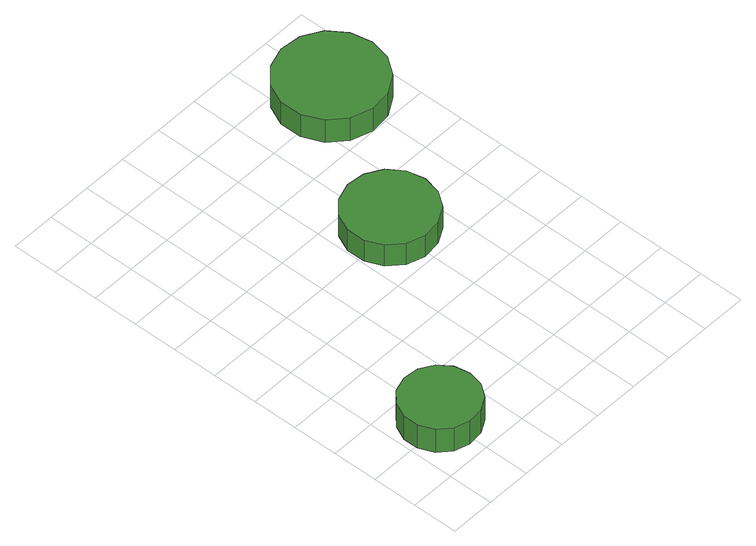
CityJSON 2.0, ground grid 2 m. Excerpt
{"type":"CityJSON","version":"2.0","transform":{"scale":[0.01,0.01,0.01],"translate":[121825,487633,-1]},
"CityObjects":{
"tree1":{"type":"SolitaryVegetationObject","attributes":{"function":"something"},"geometry":[{"type":"MultiSurface","lod":"1","boundaries":[[[0,1,2,3,4,5,6,7,8,9,10,11,12,13,14]],[[15,16,17,18,19,20,21,22,23,24,25,26,27,28,29]],[[0,29,28,1]],[[1,28,27,2]],[[2,27,26,3]],[[3,26,25,4]],[[4,25,24,5]],[[5,24,23,6]],[[6,23,22,7]],[[7,22,21,8]],[[8,21,20,9]],[[9,20,19,10]],[[10,19,18,11]],[[11,18,17,12]],[[12,17,16,13]],[[13,16,15,14]],[[14,15,29,0]]]}]},
"tree2":{"type":"SolitaryVegetationObject","attributes":{"function":"something"},"geometry":[{"type":"MultiSurface","lod":"1","boundaries":[[[30,31,32,33,34,35,36,37,38,39,40,41,42,43,44]],[[45,46,47,48,49,50,51,52,53,54,55,56,57,58,59]],[[30,59,58,31]],[[31,58,57,32]],[[32,57,56,33]],[[33,56,55,34]],[[34,55,54,35]],[[35,54,53,36]],[[36,53,52,37]],[[37,52,51,38]],[[38,51,50,39]],[[39,50,49,40]],[[40,49,48,41]],[[41,48,47,42]],[[42,47,46,43]],[[43,46,45,44]],[[44,45,59,30]]]}]},
"tree3":{"type":"SolitaryVegetationObject","attributes":{"function":"something"},"geometry":[{"type":"MultiSurface","lod":"1","boundaries":[[[60,61,62,63,64,65,66,67,68,69,70,71,72,73,74]],[[75,76,77,78,79,80,81,82,83,84,85,86,87,88,89]],[[60,89,88,61]],[[61,88,87,62]],[[62,87,86,63]],[[63,86,85,64]],[[64,85,84,65]],[[65,84,83,66]],[[66,83,82,67]],[[67,82,81,68]],[[68,81,80,69]],[[69,80,79,70]],[[70,79,78,71]],[[71,78,77,72]],[[72,77,76,73]],[[73,76,75,74]],[[74,75,89,60]]]}]}
},
"vertices":[
[357,224,208],[343,292,208],[302,348,208],[242,383,208],[173,390,208],[107,369,208],[55,322,208],[27,259,208],[27,190,208],[55,126,208],[107,80,208],[173,58,208],[242,66,208],[302,100,208],[343,156,208],[343,156,83],[302,100,83],[242,66,83],[173,58,83],[107,80,83],[55,126,83],[27,190,83],[27,259,83],[55,322,83],[107,369,83],[173,390,83],[242,383,83],[302,348,83],[343,292,83],[357,224,83],
[998,1021,198],[981,1101,198],[933,1167,198],[862,1208,198],[781,1217,198],[703,1191,198],[643,1137,198],[609,1062,198],[609,980,198],[643,906,198],[703,851,198],[781,826,198],[862,835,198],[933,875,198],[981,941,198],[981,941,85],[933,875,85],[862,835,85],[781,826,85],[703,851,85],[643,906,85],[609,980,85],[609,1062,85],[643,1137,85],[703,1191,85],[781,1217,85],[862,1208,85],[933,1167,85],[981,1101,85],[998,1021,85],
[1384,1631,208],[1364,1725,208],[1308,1803,208],[1225,1851,208],[1129,1861,208],[1037,1831,208],[966,1767,208],[927,1679,208],[927,1583,208],[966,1495,208],[1037,1430,208],[1129,1401,208],[1225,1411,208],[1308,1459,208],[1364,1537,208],[1364,1537,87],[1308,1459,87],[1225,1411,87],[1129,1401,87],[1037,1430,87],[966,1495,87],[927,1583,87],[927,1679,87],[966,1767,87],[1037,1831,87],[1129,1861,87],[1225,1851,87],[1308,1803,87],[1364,1725,87],[1384,1631,87]
]}
